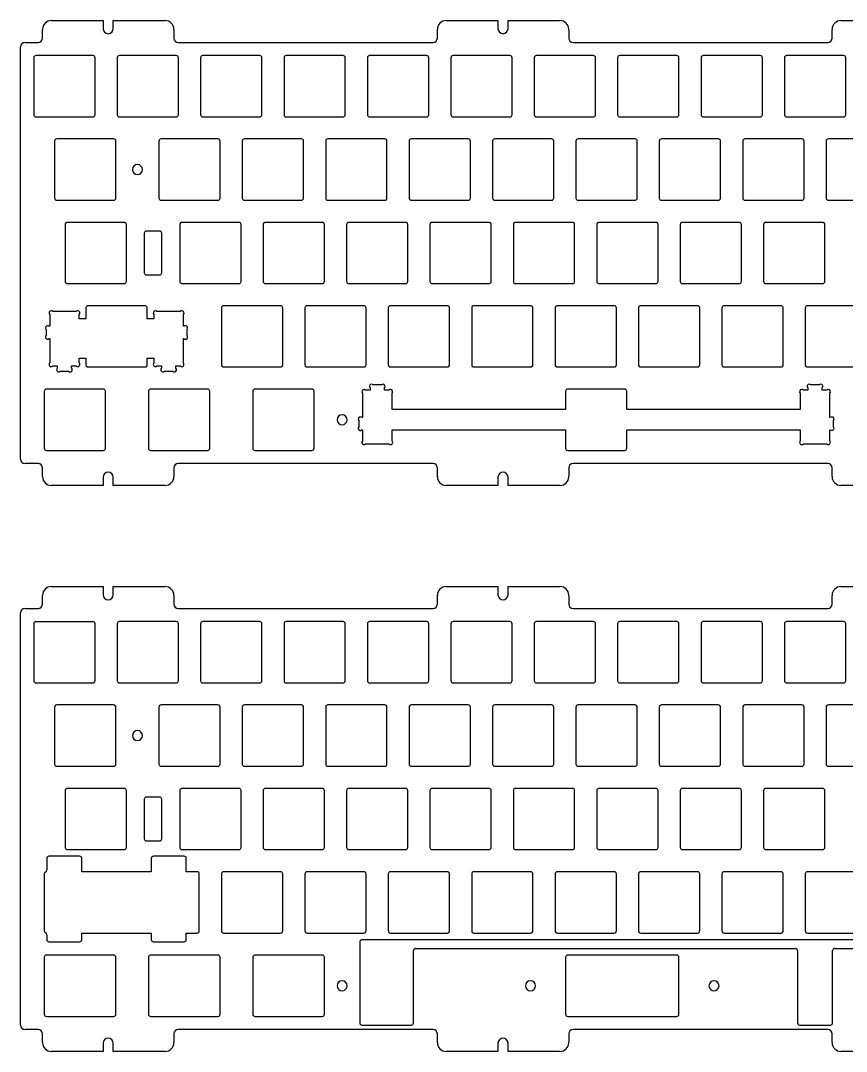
# Model space of a CAD drawing. Header units: millimetres. Extents: x 169 to 652, y 415 to 650.
# Drawn here: x 341.1 to 529.7, y 414.8 to 650.3 of the extents above; entities that cross this region are included whole.
import ezdxf

# ---------------------------------------------------------------- set-up
doc = ezdxf.new("R2010")
doc.units = ezdxf.units.MM

msp = doc.modelspace()

# ---------------------------------------------------------------- linework, layer by layer
at = {"color": 7, "linetype": 'Continuous', "lineweight": 25}
for p, q in [((348.11, 650.34), (359.96, 650.34)), ((359.96, 650.34), (359.96, 648.49)), ((362.26, 648.49), (362.26, 650.34)), ((362.26, 650.34), (374.11, 650.34)), ((438.28, 650.34), (450.13, 650.34)), ((450.13, 650.34), (450.13, 648.49)), ((452.43, 648.49), (452.43, 650.34)), ((452.43, 650.34), (464.28, 650.34)), ((528.45, 650.34), (540.3, 650.34)), ((346.11, 646.34), (346.11, 648.34)), ((376.11, 648.34), (376.11, 646.34)), ((436.28, 646.34), (436.28, 648.34)), ((466.28, 648.34), (466.28, 646.34)), ((526.45, 646.34), (526.45, 648.34)), ((341.11, 550.14), (341.11, 644.34)), ((342.11, 645.34), (345.11, 645.34)), ((377.11, 645.34), (435.28, 645.34)), ((467.28, 645.34), (525.45, 645.34)), ((344.11, 641.84), (344.11, 628.84)), ((357.61, 642.34), (344.61, 642.34)), ((358.11, 628.84), (358.11, 641.84)), ((363.16, 641.84), (363.16, 628.84)), ((376.66, 642.34), (363.66, 642.34)), ((377.16, 628.84), (377.16, 641.84)), ((382.21, 641.84), (382.21, 628.84)), ((395.71, 642.34), (382.71, 642.34)), ((396.21, 628.84), (396.21, 641.84)), ((401.26, 641.84), (401.26, 628.84)), ((414.76, 642.34), (401.76, 642.34)), ((415.26, 628.84), (415.26, 641.84)), ((420.31, 641.84), (420.31, 628.84)), ((433.81, 642.34), (420.81, 642.34)), ((434.31, 628.84), (434.31, 641.84)), ((439.36, 641.84), (439.36, 628.84)), ((452.86, 642.34), (439.86, 642.34)), ((453.36, 628.84), (453.36, 641.84)), ((458.41, 641.84), (458.41, 628.84)), ((471.91, 642.34), (458.91, 642.34)), ((472.41, 628.84), (472.41, 641.84)), ((477.46, 641.84), (477.46, 628.84)), ((490.96, 642.34), (477.96, 642.34)), ((491.46, 628.84), (491.46, 641.84)), ((496.51, 641.84), (496.51, 628.84)), ((510.01, 642.34), (497.01, 642.34)), ((510.51, 628.84), (510.51, 641.84)), ((515.56, 641.84), (515.56, 628.84)), ((529.06, 642.34), (516.06, 642.34)), ((529.56, 628.84), (529.56, 641.84)), ((344.61, 628.34), (357.61, 628.34)), ((363.66, 628.34), (376.66, 628.34)), ((382.71, 628.34), (395.71, 628.34)), ((401.76, 628.34), (414.76, 628.34)), ((420.81, 628.34), (433.81, 628.34)), ((439.86, 628.34), (452.86, 628.34)), ((458.91, 628.34), (471.91, 628.34)), ((477.96, 628.34), (490.96, 628.34)), ((497.01, 628.34), (510.01, 628.34)), ((516.06, 628.34), (529.06, 628.34)), ((348.87, 622.79), (348.87, 609.79)), ((362.37, 623.29), (349.37, 623.29)), ((362.87, 609.79), (362.87, 622.79)), ((372.68, 622.79), (372.68, 609.79)), ((386.18, 623.29), (373.18, 623.29)), ((386.68, 609.79), (386.68, 622.79)), ((391.73, 622.79), (391.73, 609.79)), ((405.23, 623.29), (392.23, 623.29)), ((405.73, 609.79), (405.73, 622.79)), ((410.78, 622.79), (410.78, 609.79)), ((424.28, 623.29), (411.28, 623.29)), ((424.78, 609.79), (424.78, 622.79)), ((429.83, 622.79), (429.83, 609.79)), ((443.33, 623.29), (430.33, 623.29)), ((443.83, 609.79), (443.83, 622.79)), ((448.88, 622.79), (448.88, 609.79)), ((462.38, 623.29), (449.38, 623.29)), ((462.88, 609.79), (462.88, 622.79)), ((467.93, 622.79), (467.93, 609.79)), ((481.43, 623.29), (468.43, 623.29)), ((481.93, 609.79), (481.93, 622.79)), ((486.98, 622.79), (486.98, 609.79)), ((500.48, 623.29), (487.48, 623.29)), ((500.98, 609.79), (500.98, 622.79)), ((506.03, 622.79), (506.03, 609.79)), ((519.53, 623.29), (506.53, 623.29)), ((520.03, 609.79), (520.03, 622.79)), ((525.08, 622.79), (525.08, 609.79)), ((538.58, 623.29), (525.58, 623.29)), ((349.37, 609.29), (362.37, 609.29)), ((373.18, 609.29), (386.18, 609.29)), ((392.23, 609.29), (405.23, 609.29)), ((411.28, 609.29), (424.28, 609.29)), ((430.33, 609.29), (443.33, 609.29)), ((449.38, 609.29), (462.38, 609.29)), ((468.43, 609.29), (481.43, 609.29)), ((487.48, 609.29), (500.48, 609.29)), ((506.53, 609.29), (519.53, 609.29)), ((525.58, 609.29), (538.58, 609.29)), ((351.25, 603.74), (351.25, 590.74)), ((364.75, 604.24), (351.75, 604.24)), ((365.25, 590.74), (365.25, 603.74)), ((377.44, 603.74), (377.44, 590.74)), ((390.94, 604.24), (377.94, 604.24)), ((391.44, 590.74), (391.44, 603.74)), ((396.49, 603.74), (396.49, 590.74)), ((409.99, 604.24), (396.99, 604.24)), ((410.49, 590.74), (410.49, 603.74)), ((415.54, 603.74), (415.54, 590.74)), ((429.04, 604.24), (416.04, 604.24)), ((429.54, 590.74), (429.54, 603.74)), ((434.59, 603.74), (434.59, 590.74)), ((448.09, 604.24), (435.09, 604.24)), ((448.59, 590.74), (448.59, 603.74)), ((453.64, 603.74), (453.64, 590.74)), ((467.14, 604.24), (454.14, 604.24)), ((467.64, 590.74), (467.64, 603.74)), ((472.69, 603.74), (472.69, 590.74)), ((486.19, 604.24), (473.19, 604.24)), ((486.69, 590.74), (486.69, 603.74)), ((491.74, 603.74), (491.74, 590.74)), ((505.24, 604.24), (492.24, 604.24)), ((505.74, 590.74), (505.74, 603.74)), ((510.79, 603.74), (510.79, 590.74)), ((524.29, 604.24), (511.29, 604.24)), ((524.79, 590.74), (524.79, 603.74)), ((369.35, 601.74), (369.35, 592.74)), ((372.85, 602.24), (369.85, 602.24)), ((373.35, 592.74), (373.35, 601.74)), ((369.85, 592.24), (372.85, 592.24)), ((351.75, 590.24), (364.75, 590.24)), ((377.94, 590.24), (390.94, 590.24)), ((396.99, 590.24), (409.99, 590.24)), ((416.04, 590.24), (429.04, 590.24)), ((435.09, 590.24), (448.09, 590.24)), ((454.14, 590.24), (467.14, 590.24)), ((473.19, 590.24), (486.19, 590.24)), ((492.24, 590.24), (505.24, 590.24)), ((511.29, 590.24), (524.29, 590.24)), ((356.01, 584.69), (356.01, 582.19)), ((369.51, 585.19), (356.51, 585.19)), ((370.01, 582.19), (370.01, 584.69)), ((386.97, 584.69), (386.97, 571.69)), ((400.47, 585.19), (387.47, 585.19)), ((400.97, 571.69), (400.97, 584.69)), ((406.02, 584.69), (406.02, 571.69)), ((419.52, 585.19), (406.52, 585.19)), ((420.02, 571.69), (420.02, 584.69)), ((425.07, 584.69), (425.07, 571.69)), ((438.57, 585.19), (425.57, 585.19)), ((439.07, 571.69), (439.07, 584.69)), ((444.12, 584.69), (444.12, 571.69)), ((457.62, 585.19), (444.62, 585.19)), ((458.12, 571.69), (458.12, 584.69)), ((463.17, 584.69), (463.17, 571.69)), ((476.67, 585.19), (463.67, 585.19)), ((477.17, 571.69), (477.17, 584.69)), ((482.22, 584.69), (482.22, 571.69)), ((495.72, 585.19), (482.72, 585.19)), ((496.22, 571.69), (496.22, 584.69)), ((501.27, 584.69), (501.27, 571.69)), ((514.77, 585.19), (501.77, 585.19)), ((515.27, 571.69), (515.27, 584.69)), ((520.32, 584.69), (520.32, 571.69)), ((533.82, 585.19), (520.82, 585.19)), ((347.74, 583.17), (347.74, 580.49)), ((353.78, 583.88), (348.44, 583.88)), ((354.49, 582.19), (354.49, 583.17)), ((356.01, 582.19), (354.49, 582.19)), ((371.54, 582.19), (370.01, 582.19)), ((371.54, 583.17), (371.54, 582.19)), ((377.58, 583.88), (372.24, 583.88)), ((378.29, 580.49), (378.29, 583.17)), ((346.91, 579.78), (346.91, 578.39)), ((347.74, 580.49), (347.62, 580.49)), ((378.41, 580.49), (378.29, 580.49)), ((379.11, 578.39), (379.11, 579.78)), ((347.62, 577.69), (347.74, 577.69)), ((347.74, 577.69), (347.74, 572.12)), ((378.29, 572.12), (378.29, 577.69)), ((378.29, 577.69), (378.41, 577.69)), ((354.49, 572.12), (354.49, 573.19)), ((354.49, 573.19), (356.01, 573.19)), ((356.01, 573.19), (356.01, 571.69)), ((370.01, 573.19), (371.54, 573.19)), ((370.01, 571.69), (370.01, 573.19)), ((371.54, 573.19), (371.54, 572.12)), ((348.44, 571.42), (349.46, 571.42)), ((349.46, 571.42), (349.46, 570.92)), ((350.17, 570.22), (352.05, 570.22)), ((352.76, 570.92), (352.76, 571.42)), ((352.76, 571.42), (353.78, 571.42)), ((356.51, 571.19), (369.51, 571.19)), ((372.24, 571.42), (373.26, 571.42)), ((373.26, 571.42), (373.26, 570.92)), ((373.97, 570.22), (375.85, 570.22)), ((376.56, 570.92), (376.56, 571.42)), ((376.56, 571.42), (377.58, 571.42)), ((387.47, 571.19), (400.47, 571.19)), ((406.52, 571.19), (419.52, 571.19)), ((425.57, 571.19), (438.57, 571.19)), ((444.62, 571.19), (457.62, 571.19)), ((463.67, 571.19), (476.67, 571.19)), ((482.72, 571.19), (495.72, 571.19)), ((501.77, 571.19), (514.77, 571.19)), ((520.82, 571.19), (533.82, 571.19)), ((346.49, 565.64), (346.49, 552.64)), ((359.99, 566.14), (346.99, 566.14)), ((360.49, 552.64), (360.49, 565.64)), ((370.3, 565.64), (370.3, 552.64)), ((383.8, 566.14), (370.8, 566.14)), ((384.3, 552.64), (384.3, 565.64)), ((394.11, 565.64), (394.11, 552.64)), ((407.61, 566.14), (394.61, 566.14)), ((408.11, 552.64), (408.11, 565.64)), ((420.91, 565.91), (419.89, 565.91)), ((420.91, 566.4), (420.91, 565.91)), ((423.5, 567.11), (421.62, 567.11)), ((424.21, 565.91), (424.21, 566.4)), ((425.23, 565.91), (424.21, 565.91)), ((465.55, 565.64), (465.55, 561.44)), ((479.05, 566.14), (466.05, 566.14)), ((479.55, 561.44), (479.55, 565.64)), ((520.89, 565.91), (519.87, 565.91)), ((520.89, 566.4), (520.89, 565.91)), ((523.48, 567.1), (521.6, 567.1)), ((524.19, 565.91), (524.19, 566.4)), ((525.21, 565.91), (524.19, 565.91)), ((419.18, 565.2), (419.18, 559.64)), ((425.93, 561.44), (425.93, 565.2)), ((519.17, 565.2), (519.17, 561.44)), ((525.91, 559.64), (525.91, 565.2)), ((465.55, 561.44), (425.93, 561.44)), ((519.17, 561.44), (479.55, 561.44)), ((418.36, 558.93), (418.36, 557.55)), ((419.18, 559.64), (419.07, 559.64)), ((526.03, 559.64), (525.91, 559.64)), ((526.74, 557.54), (526.74, 558.93)), ((419.07, 556.84), (419.18, 556.84)), ((419.18, 556.84), (419.18, 554.31)), ((425.93, 554.31), (425.93, 556.84)), ((425.93, 556.84), (465.55, 556.84)), ((465.55, 556.84), (465.55, 552.64)), ((479.55, 552.64), (479.55, 556.84)), ((479.55, 556.84), (519.17, 556.84)), ((519.17, 556.84), (519.17, 554.31)), ((525.91, 556.84), (526.03, 556.84)), ((525.91, 554.31), (525.91, 556.84)), ((419.89, 553.61), (425.23, 553.61)), ((519.87, 553.61), (525.21, 553.61)), ((346.99, 552.14), (359.99, 552.14)), ((370.8, 552.14), (383.8, 552.14)), ((394.61, 552.14), (407.61, 552.14)), ((466.05, 552.14), (479.05, 552.14)), ((345.11, 549.14), (342.11, 549.14)), ((435.28, 549.14), (377.11, 549.14)), ((525.45, 549.14), (467.28, 549.14)), ((346.11, 546.14), (346.11, 548.14)), ((376.11, 548.14), (376.11, 546.14)), ((436.28, 546.14), (436.28, 548.14)), ((466.28, 548.14), (466.28, 546.14)), ((526.45, 546.14), (526.45, 548.14)), ((359.96, 544.14), (348.11, 544.14)), ((359.96, 545.99), (359.96, 544.14)), ((362.26, 544.14), (362.26, 545.99)), ((374.11, 544.14), (362.26, 544.14)), ((450.13, 544.14), (438.28, 544.14)), ((450.13, 545.99), (450.13, 544.14)), ((452.43, 544.14), (452.43, 545.99)), ((464.28, 544.14), (452.43, 544.14)), ((540.3, 544.14), (528.45, 544.14))]:
    msp.add_line(p, q, dxfattribs=at)
at = {"color": 1, "linetype": 'Continuous', "lineweight": 25}
for p, q in [((348.11, 521), (359.96, 521)), ((359.96, 521), (359.96, 519.15)), ((362.26, 519.15), (362.26, 521)), ((362.26, 521), (374.11, 521)), ((438.28, 521), (450.13, 521)), ((450.13, 521), (450.13, 519.15)), ((452.43, 519.15), (452.43, 521)), ((452.43, 521), (464.28, 521)), ((528.45, 521), (540.3, 521)), ((346.11, 517), (346.11, 519)), ((376.11, 519), (376.11, 517)), ((436.28, 517), (436.28, 519)), ((466.28, 519), (466.28, 517)), ((526.45, 517), (526.45, 519)), ((342.11, 516), (345.11, 516)), ((377.11, 516), (435.28, 516)), ((467.28, 516), (525.45, 516)), ((341.11, 420.8), (341.11, 515)), ((344.11, 512.5), (344.11, 499.5)), ((344.61, 513), (357.61, 513)), ((358.11, 499.5), (358.11, 512.5)), ((363.16, 512.5), (363.16, 499.5)), ((376.66, 513), (363.66, 513)), ((377.16, 499.5), (377.16, 512.5)), ((382.21, 512.5), (382.21, 499.5)), ((395.71, 513), (382.71, 513)), ((396.21, 499.5), (396.21, 512.5)), ((401.26, 512.5), (401.26, 499.5)), ((414.76, 513), (401.76, 513)), ((415.26, 499.5), (415.26, 512.5)), ((420.31, 512.5), (420.31, 499.5)), ((433.81, 513), (420.81, 513)), ((434.31, 499.5), (434.31, 512.5)), ((439.36, 512.5), (439.36, 499.5)), ((452.86, 513), (439.86, 513)), ((453.36, 499.5), (453.36, 512.5)), ((458.41, 512.5), (458.41, 499.5)), ((471.91, 513), (458.91, 513)), ((472.41, 499.5), (472.41, 512.5)), ((477.46, 512.5), (477.46, 499.5)), ((490.96, 513), (477.96, 513)), ((491.46, 499.5), (491.46, 512.5)), ((496.51, 512.5), (496.51, 499.5)), ((510.01, 513), (497.01, 513)), ((510.51, 499.5), (510.51, 512.5)), ((515.56, 512.5), (515.56, 499.5)), ((529.06, 513), (516.06, 513)), ((529.56, 499.5), (529.56, 512.5)), ((344.61, 499), (357.61, 499)), ((363.66, 499), (376.66, 499)), ((382.71, 499), (395.71, 499)), ((401.76, 499), (414.76, 499)), ((420.81, 499), (433.81, 499)), ((439.86, 499), (452.86, 499)), ((458.91, 499), (471.91, 499)), ((477.96, 499), (490.96, 499)), ((497.01, 499), (510.01, 499)), ((516.06, 499), (529.06, 499)), ((348.87, 493.45), (348.87, 480.45)), ((362.37, 493.95), (349.37, 493.95)), ((362.87, 480.45), (362.87, 493.45)), ((372.68, 493.45), (372.68, 480.45)), ((386.18, 493.95), (373.18, 493.95)), ((386.68, 480.45), (386.68, 493.45)), ((391.73, 493.45), (391.73, 480.45)), ((405.23, 493.95), (392.23, 493.95)), ((405.73, 480.45), (405.73, 493.45)), ((410.78, 493.45), (410.78, 480.45)), ((424.28, 493.95), (411.28, 493.95)), ((424.78, 480.45), (424.78, 493.45)), ((429.83, 493.45), (429.83, 480.45)), ((443.33, 493.95), (430.33, 493.95)), ((443.83, 480.45), (443.83, 493.45)), ((448.88, 493.45), (448.88, 480.45)), ((462.38, 493.95), (449.38, 493.95)), ((462.88, 480.45), (462.88, 493.45)), ((467.93, 493.45), (467.93, 480.45)), ((481.43, 493.95), (468.43, 493.95)), ((481.93, 480.45), (481.93, 493.45)), ((486.98, 493.45), (486.98, 480.45)), ((500.48, 493.95), (487.48, 493.95)), ((500.98, 480.45), (500.98, 493.45)), ((506.03, 493.45), (506.03, 480.45)), ((519.53, 493.95), (506.53, 493.95)), ((520.03, 480.45), (520.03, 493.45)), ((525.08, 493.45), (525.08, 480.45)), ((538.58, 493.95), (525.58, 493.95)), ((349.37, 479.95), (362.37, 479.95)), ((373.18, 479.95), (386.18, 479.95)), ((392.23, 479.95), (405.23, 479.95)), ((411.28, 479.95), (424.28, 479.95)), ((430.33, 479.95), (443.33, 479.95)), ((449.38, 479.95), (462.38, 479.95)), ((468.43, 479.95), (481.43, 479.95)), ((487.48, 479.95), (500.48, 479.95)), ((506.53, 479.95), (519.53, 479.95)), ((525.58, 479.95), (538.58, 479.95)), ((351.25, 474.4), (351.25, 461.4)), ((364.75, 474.9), (351.75, 474.9)), ((365.25, 461.4), (365.25, 474.4)), ((377.44, 474.4), (377.44, 461.4)), ((390.94, 474.9), (377.94, 474.9)), ((391.44, 461.4), (391.44, 474.4)), ((396.49, 474.4), (396.49, 461.4)), ((409.99, 474.9), (396.99, 474.9)), ((410.49, 461.4), (410.49, 474.4)), ((415.54, 474.4), (415.54, 461.4)), ((429.04, 474.9), (416.04, 474.9)), ((429.54, 461.4), (429.54, 474.4)), ((434.59, 474.4), (434.59, 461.4)), ((448.09, 474.9), (435.09, 474.9)), ((448.59, 461.4), (448.59, 474.4)), ((453.64, 474.4), (453.64, 461.4)), ((467.14, 474.9), (454.14, 474.9)), ((467.64, 461.4), (467.64, 474.4)), ((472.69, 474.4), (472.69, 461.4)), ((486.19, 474.9), (473.19, 474.9)), ((486.69, 461.4), (486.69, 474.4)), ((491.74, 474.4), (491.74, 461.4)), ((505.24, 474.9), (492.24, 474.9)), ((505.74, 461.4), (505.74, 474.4)), ((510.79, 474.4), (510.79, 461.4)), ((524.29, 474.9), (511.29, 474.9)), ((524.79, 461.4), (524.79, 474.4)), ((369.35, 472.4), (369.35, 463.4)), ((372.85, 472.9), (369.85, 472.9)), ((373.35, 463.4), (373.35, 472.4)), ((369.85, 462.9), (372.85, 462.9)), ((354.57, 459.37), (347.57, 459.37)), ((351.75, 460.9), (364.75, 460.9)), ((378.45, 459.37), (371.45, 459.37)), ((377.94, 460.9), (390.94, 460.9)), ((396.99, 460.9), (409.99, 460.9)), ((416.04, 460.9), (429.04, 460.9)), ((435.09, 460.9), (448.09, 460.9)), ((454.14, 460.9), (467.14, 460.9)), ((473.19, 460.9), (486.19, 460.9)), ((492.24, 460.9), (505.24, 460.9)), ((511.29, 460.9), (524.29, 460.9)), ((347.07, 458.87), (347.07, 456.26)), ((355.07, 455.85), (355.07, 458.87)), ((370.95, 458.87), (370.95, 455.85)), ((378.95, 455.85), (378.95, 458.87)), ((346.49, 455.35), (346.49, 442.35)), ((370.95, 455.85), (355.07, 455.85)), ((381.42, 455.85), (378.95, 455.85)), ((381.92, 442.35), (381.92, 455.35)), ((386.97, 455.35), (386.97, 442.35)), ((400.47, 455.85), (387.47, 455.85)), ((400.97, 442.35), (400.97, 455.35)), ((406.02, 455.35), (406.02, 442.35)), ((419.52, 455.85), (406.52, 455.85)), ((420.02, 442.35), (420.02, 455.35)), ((425.07, 455.35), (425.07, 442.35)), ((438.57, 455.85), (425.57, 455.85)), ((439.07, 442.35), (439.07, 455.35)), ((444.12, 455.35), (444.12, 442.35)), ((457.62, 455.85), (444.62, 455.85)), ((458.12, 442.35), (458.12, 455.35)), ((463.17, 455.35), (463.17, 442.35)), ((476.67, 455.85), (463.67, 455.85)), ((477.17, 442.35), (477.17, 455.35)), ((482.22, 455.35), (482.22, 442.35)), ((495.72, 455.85), (482.72, 455.85)), ((496.22, 442.35), (496.22, 455.35)), ((501.27, 455.35), (501.27, 442.35)), ((514.77, 455.85), (501.77, 455.85)), ((515.27, 442.35), (515.27, 455.35)), ((520.32, 455.35), (520.32, 442.35)), ((533.82, 455.85), (520.82, 455.85)), ((347.07, 441.44), (347.07, 440.35)), ((355.07, 440.35), (355.07, 441.85)), ((355.07, 441.85), (370.95, 441.85)), ((370.95, 441.85), (370.95, 440.35)), ((378.95, 440.35), (378.95, 441.85)), ((378.95, 441.85), (381.42, 441.85)), ((387.47, 441.85), (400.47, 441.85)), ((406.52, 441.85), (419.52, 441.85)), ((425.57, 441.85), (438.57, 441.85)), ((444.62, 441.85), (457.62, 441.85)), ((463.67, 441.85), (476.67, 441.85)), ((482.72, 441.85), (495.72, 441.85)), ((501.77, 441.85), (514.77, 441.85)), ((520.82, 441.85), (533.82, 441.85)), ((347.57, 439.85), (354.57, 439.85)), ((371.45, 439.85), (378.45, 439.85)), ((418.55, 439.82), (418.55, 421.3)), ((544.61, 440.32), (419.05, 440.32)), ((431.31, 438.32), (518.05, 438.32)), ((527.05, 438.32), (537.61, 438.32)), ((346.49, 436.3), (346.49, 423.3)), ((362.37, 436.8), (346.99, 436.8)), ((362.87, 423.3), (362.87, 436.3)), ((370.3, 436.3), (370.3, 423.3)), ((386.18, 436.8), (370.8, 436.8)), ((386.68, 423.3), (386.68, 436.3)), ((394.11, 436.3), (394.11, 423.3)), ((409.99, 436.8), (394.61, 436.8)), ((410.49, 423.3), (410.49, 436.3)), ((430.81, 421.3), (430.81, 437.82)), ((465.55, 436.3), (465.55, 423.3)), ((490.96, 436.8), (466.05, 436.8)), ((491.46, 423.3), (491.46, 436.3)), ((518.55, 437.82), (518.55, 421.3)), ((526.55, 421.3), (526.55, 437.82)), ((346.99, 422.8), (362.37, 422.8)), ((370.8, 422.8), (386.18, 422.8)), ((394.61, 422.8), (409.99, 422.8)), ((466.05, 422.8), (490.96, 422.8)), ((345.11, 419.8), (342.11, 419.8)), ((435.28, 419.8), (377.11, 419.8)), ((419.05, 420.8), (430.31, 420.8)), ((525.45, 419.8), (467.28, 419.8)), ((519.05, 420.8), (526.05, 420.8)), ((346.11, 416.8), (346.11, 418.8)), ((376.11, 418.8), (376.11, 416.8)), ((436.28, 416.8), (436.28, 418.8)), ((466.28, 418.8), (466.28, 416.8)), ((526.45, 416.8), (526.45, 418.8)), ((359.96, 414.8), (348.11, 414.8)), ((359.96, 416.65), (359.96, 414.8)), ((362.26, 414.8), (362.26, 416.65)), ((374.11, 414.8), (362.26, 414.8)), ((450.13, 414.8), (438.28, 414.8)), ((450.13, 416.65), (450.13, 414.8)), ((452.43, 414.8), (452.43, 416.65)), ((464.28, 414.8), (452.43, 414.8)), ((540.3, 414.8), (528.45, 414.8))]:
    msp.add_line(p, q, dxfattribs=at)
at = {"color": 7, "linetype": 'Continuous', "lineweight": 25}
for centre, radius, start, end in [((348.11, 648.34), 2, 90, 180), ((374.11, 648.34), 2, 0, 90), ((438.28, 648.34), 2, 90, 180), ((464.28, 648.34), 2, 0, 90), ((528.45, 648.34), 2, 90, 180), ((361.11, 648.49), 1.15, 180, 0), ((451.28, 648.49), 1.15, 180, 0), ((345.11, 646.34), 1, 270, 0), ((377.11, 646.34), 1, 180, 270), ((435.28, 646.34), 1, 270, 0), ((467.28, 646.34), 1, 180, 270), ((525.45, 646.34), 1, 270, 0), ((342.11, 644.34), 1, 90, 180), ((344.61, 641.84), 0.5, 90, 180), ((357.61, 641.84), 0.5, 0, 90), ((363.66, 641.84), 0.5, 90, 180), ((376.66, 641.84), 0.5, 0, 90), ((382.71, 641.84), 0.5, 90, 180), ((395.71, 641.84), 0.5, 0, 90), ((401.76, 641.84), 0.5, 90, 180), ((414.76, 641.84), 0.5, 0, 90), ((420.81, 641.84), 0.5, 90, 180), ((433.81, 641.84), 0.5, 0, 90), ((439.86, 641.84), 0.5, 90, 180), ((452.86, 641.84), 0.5, 0, 90), ((458.91, 641.84), 0.5, 90, 180), ((471.91, 641.84), 0.5, 0, 90), ((477.96, 641.84), 0.5, 90, 180), ((490.96, 641.84), 0.5, 0, 90), ((497.01, 641.84), 0.5, 90, 180), ((510.01, 641.84), 0.5, 0, 90), ((516.06, 641.84), 0.5, 90, 180), ((529.06, 641.84), 0.5, 0, 90), ((344.61, 628.84), 0.5, 180, 270), ((357.61, 628.84), 0.5, 270, 0), ((363.66, 628.84), 0.5, 180, 270), ((376.66, 628.84), 0.5, 270, 0), ((382.71, 628.84), 0.5, 180, 270), ((395.71, 628.84), 0.5, 270, 0), ((401.76, 628.84), 0.5, 180, 270), ((414.76, 628.84), 0.5, 270, 0), ((420.81, 628.84), 0.5, 180, 270), ((433.81, 628.84), 0.5, 270, 0), ((439.86, 628.84), 0.5, 180, 270), ((452.86, 628.84), 0.5, 270, 0), ((458.91, 628.84), 0.5, 180, 270), ((471.91, 628.84), 0.5, 270, 0), ((477.96, 628.84), 0.5, 180, 270), ((490.96, 628.84), 0.5, 270, 0), ((497.01, 628.84), 0.5, 180, 270), ((510.01, 628.84), 0.5, 270, 0), ((516.06, 628.84), 0.5, 180, 270), ((529.06, 628.84), 0.5, 270, 0), ((349.37, 622.79), 0.5, 90, 180), ((362.37, 622.79), 0.5, 360, 90), ((373.18, 622.79), 0.5, 90, 180), ((386.18, 622.79), 0.5, 360, 90), ((392.23, 622.79), 0.5, 90, 180), ((405.23, 622.79), 0.5, 360, 90), ((411.28, 622.79), 0.5, 90, 180), ((424.28, 622.79), 0.5, 360, 90), ((430.33, 622.79), 0.5, 90, 180), ((443.33, 622.79), 0.5, 360, 90), ((449.38, 622.79), 0.5, 90, 180), ((462.38, 622.79), 0.5, 360, 90), ((468.43, 622.79), 0.5, 90, 180), ((481.43, 622.79), 0.5, 360, 90), ((487.48, 622.79), 0.5, 90, 180), ((500.48, 622.79), 0.5, 0, 90), ((506.53, 622.79), 0.5, 90, 180), ((519.53, 622.79), 0.5, 360, 90), ((525.58, 622.79), 0.5, 90, 180), ((367.77, 616.29), 1.15, 90, 270), ((367.77, 616.29), 1.15, 270, 90), ((349.37, 609.79), 0.5, 180, 270), ((362.37, 609.79), 0.5, 270, 0), ((373.18, 609.79), 0.5, 180, 270), ((386.18, 609.79), 0.5, 270, 0), ((392.23, 609.79), 0.5, 180, 270), ((405.23, 609.79), 0.5, 270, 0), ((411.28, 609.79), 0.5, 180, 270), ((424.28, 609.79), 0.5, 270, 0), ((430.33, 609.79), 0.5, 180, 270), ((443.33, 609.79), 0.5, 270, 0), ((449.38, 609.79), 0.5, 180, 270), ((462.38, 609.79), 0.5, 270, 0), ((468.43, 609.79), 0.5, 180, 270), ((481.43, 609.79), 0.5, 270, 0), ((487.48, 609.79), 0.5, 180, 270), ((500.48, 609.79), 0.5, 270, 360), ((506.53, 609.79), 0.5, 180, 270), ((519.53, 609.79), 0.5, 270, 0), ((525.58, 609.79), 0.5, 180, 270), ((351.75, 603.74), 0.5, 90, 180), ((364.75, 603.74), 0.5, 360, 90), ((377.94, 603.74), 0.5, 90, 180), ((390.94, 603.74), 0.5, 360, 90), ((396.99, 603.74), 0.5, 90, 180), ((409.99, 603.74), 0.5, 360, 90), ((416.04, 603.74), 0.5, 90, 180), ((429.04, 603.74), 0.5, 360, 90), ((435.09, 603.74), 0.5, 90, 180), ((448.09, 603.74), 0.5, 360, 90), ((454.14, 603.74), 0.5, 90, 180), ((467.14, 603.74), 0.5, 360, 90), ((473.19, 603.74), 0.5, 90, 180), ((486.19, 603.74), 0.5, 360, 90), ((492.24, 603.74), 0.5, 90, 180), ((505.24, 603.74), 0.5, 360, 90), ((511.29, 603.74), 0.5, 90, 180), ((524.29, 603.74), 0.5, 0, 90), ((369.85, 601.74), 0.5, 90, 180), ((372.85, 601.74), 0.5, 0, 90), ((369.85, 592.74), 0.5, 180, 270), ((372.85, 592.74), 0.5, 270, 0), ((351.75, 590.74), 0.5, 180, 270), ((364.75, 590.74), 0.5, 270, 0), ((377.94, 590.74), 0.5, 180, 270), ((390.94, 590.74), 0.5, 270, 0), ((396.99, 590.74), 0.5, 180, 270), ((409.99, 590.74), 0.5, 270, 0), ((416.04, 590.74), 0.5, 180, 270), ((429.04, 590.74), 0.5, 270, 0), ((435.09, 590.74), 0.5, 180, 270), ((448.09, 590.74), 0.5, 270, 0), ((454.14, 590.74), 0.5, 180, 270), ((467.14, 590.74), 0.5, 270, 0), ((473.19, 590.74), 0.5, 180, 270), ((486.19, 590.74), 0.5, 270, 0), ((492.24, 590.74), 0.5, 180, 270), ((505.24, 590.74), 0.5, 270, 0), ((511.29, 590.74), 0.5, 180, 270), ((524.29, 590.74), 0.5, 270, 0), ((356.51, 584.69), 0.5, 90, 180), ((369.51, 584.69), 0.5, 0, 90), ((387.47, 584.69), 0.5, 90, 180), ((400.47, 584.69), 0.5, 0, 90), ((406.52, 584.69), 0.5, 90, 180), ((419.52, 584.69), 0.5, 0, 90), ((425.57, 584.69), 0.5, 90, 180), ((438.57, 584.69), 0.5, 0, 90), ((444.62, 584.69), 0.5, 90, 180), ((457.62, 584.69), 0.5, 0, 90), ((463.67, 584.69), 0.5, 90, 180), ((476.67, 584.69), 0.5, 0, 90), ((482.72, 584.69), 0.5, 90, 180), ((495.72, 584.69), 0.5, 0, 90), ((501.77, 584.69), 0.5, 90, 180), ((514.77, 584.69), 0.5, 0, 90), ((520.82, 584.69), 0.5, 90, 180), ((348.09, 583.52), 0.5, 90, 225), ((348.09, 583.52), 0.5, 45, 90), ((354.13, 583.52), 0.5, 90, 135), ((354.13, 583.52), 0.5, 315, 90), ((371.89, 583.52), 0.5, 90, 225), ((371.89, 583.52), 0.5, 45, 90), ((377.93, 583.52), 0.5, 90, 135), ((377.93, 583.52), 0.5, 314.9838, 90), ((347.27, 580.13), 0.5, 90, 225), ((347.27, 580.13), 0.5, 45, 90), ((378.76, 580.13), 0.5, 90, 135), ((378.76, 580.13), 0.5, 314.9887, 90), ((347.27, 578.04), 0.5, 135, 315), ((378.76, 578.04), 0.5, 225, 45.0113), ((348.09, 571.77), 0.5, 135, 315), ((349.82, 570.57), 0.5, 135, 315), ((352.41, 570.57), 0.5, 225, 45.0162), ((354.13, 571.77), 0.5, 225, 45), ((356.51, 571.69), 0.5, 180, 270), ((369.51, 571.69), 0.5, 270, 0), ((371.89, 571.77), 0.5, 135, 315), ((373.61, 570.57), 0.5, 135, 315), ((376.21, 570.57), 0.5, 225, 45.0162), ((377.93, 571.77), 0.5, 225, 45.0162), ((387.47, 571.69), 0.5, 180, 270), ((400.47, 571.69), 0.5, 270, 0), ((406.52, 571.69), 0.5, 180, 270), ((419.52, 571.69), 0.5, 270, 0), ((425.57, 571.69), 0.5, 180, 270), ((438.57, 571.69), 0.5, 270, 0), ((444.62, 571.69), 0.5, 180, 270), ((457.62, 571.69), 0.5, 270, 0), ((463.67, 571.69), 0.5, 180, 270), ((476.67, 571.69), 0.5, 270, 0), ((482.72, 571.69), 0.5, 180, 270), ((495.72, 571.69), 0.5, 270, 0), ((501.77, 571.69), 0.5, 180, 270), ((514.77, 571.69), 0.5, 270, 0), ((520.82, 571.69), 0.5, 180, 270), ((346.99, 565.64), 0.5, 90, 180), ((359.99, 565.64), 0.5, 0, 90), ((370.8, 565.64), 0.5, 90, 180), ((383.8, 565.64), 0.5, 0, 90), ((394.61, 565.64), 0.5, 90, 180), ((407.61, 565.64), 0.5, 0, 90), ((419.54, 565.55), 0.5, 90, 225.0162), ((419.54, 565.55), 0.5, 45, 90), ((421.26, 566.75), 0.5, 90, 225.0162), ((421.26, 566.75), 0.5, 45, 90), ((423.86, 566.75), 0.5, 90, 135), ((423.86, 566.75), 0.5, 315, 90), ((425.58, 565.55), 0.5, 90, 135), ((425.58, 565.55), 0.5, 315, 90), ((466.05, 565.64), 0.5, 90, 180), ((479.05, 565.64), 0.5, 0, 90), ((519.52, 565.55), 0.5, 90, 225), ((519.52, 565.55), 0.5, 45, 90), ((521.24, 566.75), 0.5, 90, 225.0162), ((521.24, 566.75), 0.5, 45, 90), ((523.84, 566.75), 0.5, 90, 135), ((523.84, 566.75), 0.5, 315, 90), ((525.56, 565.55), 0.5, 90, 135), ((525.56, 565.55), 0.5, 315, 90), ((414.52, 559.14), 1.15, 90, 270), ((414.52, 559.14), 1.15, 270, 90), ((418.71, 559.28), 0.5, 90, 225.0113), ((418.71, 559.28), 0.5, 45, 90), ((526.39, 559.28), 0.5, 90, 135), ((526.39, 559.28), 0.5, 315, 90), ((418.71, 557.19), 0.5, 134.9887, 315), ((526.39, 557.19), 0.5, 225, 45), ((419.54, 553.96), 0.5, 134.9838, 315), ((425.58, 553.96), 0.5, 225, 45), ((519.52, 553.96), 0.5, 135, 315), ((525.56, 553.96), 0.5, 225, 45), ((346.99, 552.64), 0.5, 180, 270), ((359.99, 552.64), 0.5, 270, 0), ((370.8, 552.64), 0.5, 180, 270), ((383.8, 552.64), 0.5, 270, 0), ((394.61, 552.64), 0.5, 180, 270), ((407.61, 552.64), 0.5, 270, 0), ((466.05, 552.64), 0.5, 180, 270), ((479.05, 552.64), 0.5, 270, 0), ((342.11, 550.14), 1, 180, 270), ((345.11, 548.14), 1, 0, 90), ((377.11, 548.14), 1, 90, 180), ((435.28, 548.14), 1, 0, 90), ((467.28, 548.14), 1, 90, 180), ((525.45, 548.14), 1, 0, 90), ((361.11, 545.99), 1.15, 90, 180), ((361.11, 545.99), 1.15, 0, 90), ((451.28, 545.99), 1.15, 90, 180), ((451.28, 545.99), 1.15, 0, 90), ((348.11, 546.14), 2, 180, 270), ((374.11, 546.14), 2, 270, 0), ((438.28, 546.14), 2, 180, 270), ((464.28, 546.14), 2, 270, 0), ((528.45, 546.14), 2, 180, 270)]:
    msp.add_arc(centre, radius, start, end, dxfattribs=at)
at = {"color": 1, "linetype": 'Continuous', "lineweight": 25}
for centre, radius, start, end in [((348.11, 519), 2, 90, 180), ((374.11, 519), 2, 0, 90), ((438.28, 519), 2, 90, 180), ((464.28, 519), 2, 0, 90), ((528.45, 519), 2, 90, 180), ((361.11, 519.15), 1.15, 180, 0), ((451.28, 519.15), 1.15, 180, 0), ((342.11, 515), 1, 90, 180), ((345.11, 517), 1, 270, 0), ((377.11, 517), 1, 180, 270), ((435.28, 517), 1, 270, 0), ((467.28, 517), 1, 180, 270), ((525.45, 517), 1, 270, 0), ((344.61, 512.5), 0.5, 90, 180), ((357.61, 512.5), 0.5, 0, 90), ((363.66, 512.5), 0.5, 90, 180), ((376.66, 512.5), 0.5, 0, 90), ((382.71, 512.5), 0.5, 90, 180), ((395.71, 512.5), 0.5, 0, 90), ((401.76, 512.5), 0.5, 90, 180), ((414.76, 512.5), 0.5, 0, 90), ((420.81, 512.5), 0.5, 90, 180), ((433.81, 512.5), 0.5, 0, 90), ((439.86, 512.5), 0.5, 90, 180), ((452.86, 512.5), 0.5, 0, 90), ((458.91, 512.5), 0.5, 90, 180), ((471.91, 512.5), 0.5, 0, 90), ((477.96, 512.5), 0.5, 90, 180), ((490.96, 512.5), 0.5, 0, 90), ((497.01, 512.5), 0.5, 90, 180), ((510.01, 512.5), 0.5, 0, 90), ((516.06, 512.5), 0.5, 90, 180), ((529.06, 512.5), 0.5, 0, 90), ((344.61, 499.5), 0.5, 180, 270), ((357.61, 499.5), 0.5, 270, 0), ((363.66, 499.5), 0.5, 180, 270), ((376.66, 499.5), 0.5, 270, 0), ((382.71, 499.5), 0.5, 180, 270), ((395.71, 499.5), 0.5, 270, 0), ((401.76, 499.5), 0.5, 180, 270), ((414.76, 499.5), 0.5, 270, 0), ((420.81, 499.5), 0.5, 180, 270), ((433.81, 499.5), 0.5, 270, 0), ((439.86, 499.5), 0.5, 180, 270), ((452.86, 499.5), 0.5, 270, 0), ((458.91, 499.5), 0.5, 180, 270), ((471.91, 499.5), 0.5, 270, 0), ((477.96, 499.5), 0.5, 180, 270), ((490.96, 499.5), 0.5, 270, 0), ((497.01, 499.5), 0.5, 180, 270), ((510.01, 499.5), 0.5, 270, 0), ((516.06, 499.5), 0.5, 180, 270), ((529.06, 499.5), 0.5, 270, 0), ((349.37, 493.45), 0.5, 90, 180), ((362.37, 493.45), 0.5, 0, 90), ((373.18, 493.45), 0.5, 90, 180), ((386.18, 493.45), 0.5, 0, 90), ((392.23, 493.45), 0.5, 90, 180), ((405.23, 493.45), 0.5, 0, 90), ((411.28, 493.45), 0.5, 90, 180), ((424.28, 493.45), 0.5, 0, 90), ((430.33, 493.45), 0.5, 90, 180), ((443.33, 493.45), 0.5, 0, 90), ((449.38, 493.45), 0.5, 90, 180), ((462.38, 493.45), 0.5, 0, 90), ((468.43, 493.45), 0.5, 90, 180), ((481.43, 493.45), 0.5, 0, 90), ((487.48, 493.45), 0.5, 90, 180), ((500.48, 493.45), 0.5, 0, 90), ((506.53, 493.45), 0.5, 90, 180), ((519.53, 493.45), 0.5, 0, 90), ((525.58, 493.45), 0.5, 90, 180), ((367.77, 486.95), 1.15, 0, 180), ((367.77, 486.95), 1.15, 180, 0), ((349.37, 480.45), 0.5, 180, 270), ((362.37, 480.45), 0.5, 270, 0), ((373.18, 480.45), 0.5, 180, 270), ((386.18, 480.45), 0.5, 270, 0), ((392.23, 480.45), 0.5, 180, 270), ((405.23, 480.45), 0.5, 270, 0), ((411.28, 480.45), 0.5, 180, 270), ((424.28, 480.45), 0.5, 270, 0), ((430.33, 480.45), 0.5, 180, 270), ((443.33, 480.45), 0.5, 270, 0), ((449.38, 480.45), 0.5, 180, 270), ((462.38, 480.45), 0.5, 270, 0), ((468.43, 480.45), 0.5, 180, 270), ((481.43, 480.45), 0.5, 270, 0), ((487.48, 480.45), 0.5, 180, 270), ((500.48, 480.45), 0.5, 270, 0), ((506.53, 480.45), 0.5, 180, 270), ((519.53, 480.45), 0.5, 270, 0), ((525.58, 480.45), 0.5, 180, 270), ((351.75, 474.4), 0.5, 90, 180), ((364.75, 474.4), 0.5, 0, 90), ((377.94, 474.4), 0.5, 90, 180), ((390.94, 474.4), 0.5, 0, 90), ((396.99, 474.4), 0.5, 90, 180), ((409.99, 474.4), 0.5, 0, 90), ((416.04, 474.4), 0.5, 90, 180), ((429.04, 474.4), 0.5, 0, 90), ((435.09, 474.4), 0.5, 90, 180), ((448.09, 474.4), 0.5, 0, 90), ((454.14, 474.4), 0.5, 90, 180), ((467.14, 474.4), 0.5, 0, 90), ((473.19, 474.4), 0.5, 90, 180), ((486.19, 474.4), 0.5, 0, 90), ((492.24, 474.4), 0.5, 90, 180), ((505.24, 474.4), 0.5, 0, 90), ((511.29, 474.4), 0.5, 90, 180), ((524.29, 474.4), 0.5, 0, 90), ((369.85, 472.4), 0.5, 90, 180), ((372.85, 472.4), 0.5, 0, 90), ((369.85, 463.4), 0.5, 180, 270), ((372.85, 463.4), 0.5, 270, 0), ((347.57, 458.87), 0.5, 90, 180), ((351.75, 461.4), 0.5, 180, 270), ((354.57, 458.87), 0.5, 360, 90), ((364.75, 461.4), 0.5, 270, 0), ((371.45, 458.87), 0.5, 90, 180), ((377.94, 461.4), 0.5, 180, 270), ((378.45, 458.87), 0.5, 360, 90), ((390.94, 461.4), 0.5, 270, 0), ((396.99, 461.4), 0.5, 180, 270), ((409.99, 461.4), 0.5, 270, 0), ((416.04, 461.4), 0.5, 180, 270), ((429.04, 461.4), 0.5, 270, 0), ((435.09, 461.4), 0.5, 180, 270), ((448.09, 461.4), 0.5, 270, 0), ((454.14, 461.4), 0.5, 180, 270), ((467.14, 461.4), 0.5, 270, 0), ((473.19, 461.4), 0.5, 180, 270), ((486.19, 461.4), 0.5, 270, 0), ((492.24, 461.4), 0.5, 180, 270), ((505.24, 461.4), 0.5, 270, 0), ((511.29, 461.4), 0.5, 180, 270), ((524.29, 461.4), 0.5, 270, 0), ((346.99, 455.35), 0.5, 114.3934, 180), ((346.57, 456.26), 0.5, 294.3934, 360), ((381.42, 455.35), 0.5, 0, 90), ((387.47, 455.35), 0.5, 90, 180), ((400.47, 455.35), 0.5, 0, 90), ((406.52, 455.35), 0.5, 90, 180), ((419.52, 455.35), 0.5, 360, 90), ((425.57, 455.35), 0.5, 90, 180), ((438.57, 455.35), 0.5, 360, 90), ((444.62, 455.35), 0.5, 90, 180), ((457.62, 455.35), 0.5, 360, 90), ((463.67, 455.35), 0.5, 90, 180), ((476.67, 455.35), 0.5, 360, 90), ((482.72, 455.35), 0.5, 90, 180), ((495.72, 455.35), 0.5, 360, 90), ((501.77, 455.35), 0.5, 90, 180), ((514.77, 455.35), 0.5, 0, 90), ((520.82, 455.35), 0.5, 90, 180), ((346.99, 442.35), 0.5, 180, 245.6066), ((346.57, 441.44), 0.5, 0, 65.6066), ((381.42, 442.35), 0.5, 270, 0), ((387.47, 442.35), 0.5, 180, 270), ((400.47, 442.35), 0.5, 270, 0), ((406.52, 442.35), 0.5, 180, 270), ((419.52, 442.35), 0.5, 270, 0), ((425.57, 442.35), 0.5, 180, 270), ((438.57, 442.35), 0.5, 270, 0), ((444.62, 442.35), 0.5, 180, 270), ((457.62, 442.35), 0.5, 270, 0), ((463.67, 442.35), 0.5, 180, 270), ((476.67, 442.35), 0.5, 270, 0), ((482.72, 442.35), 0.5, 180, 270), ((495.72, 442.35), 0.5, 270, 0), ((501.77, 442.35), 0.5, 180, 270), ((514.77, 442.35), 0.5, 270, 0), ((520.82, 442.35), 0.5, 180, 270), ((347.57, 440.35), 0.5, 180, 270), ((354.57, 440.35), 0.5, 270, 0), ((371.45, 440.35), 0.5, 180, 270), ((378.45, 440.35), 0.5, 270, 0), ((419.05, 439.82), 0.5, 90, 180), ((431.31, 437.82), 0.5, 90, 180), ((518.05, 437.82), 0.5, 360, 90), ((527.05, 437.82), 0.5, 90, 180), ((346.99, 436.3), 0.5, 90, 180), ((362.37, 436.3), 0.5, 360, 90), ((370.8, 436.3), 0.5, 90, 180), ((386.18, 436.3), 0.5, 360, 90), ((394.61, 436.3), 0.5, 90, 180), ((409.99, 436.3), 0.5, 360, 90), ((466.05, 436.3), 0.5, 90, 180), ((490.96, 436.3), 0.5, 360, 90), ((414.52, 429.8), 1.15, 0, 180), ((414.52, 429.8), 1.15, 180, 0), ((457.55, 429.8), 1.15, 0, 180), ((457.55, 429.8), 1.15, 180, 0), ((499.46, 429.8), 1.15, 0, 180), ((499.46, 429.8), 1.15, 180, 0), ((346.99, 423.3), 0.5, 180, 270), ((362.37, 423.3), 0.5, 270, 0), ((370.8, 423.3), 0.5, 180, 270), ((386.18, 423.3), 0.5, 270, 0), ((394.61, 423.3), 0.5, 180, 270), ((409.99, 423.3), 0.5, 270, 360), ((466.05, 423.3), 0.5, 180, 270), ((490.96, 423.3), 0.5, 270, 0), ((342.11, 420.8), 1, 180, 270), ((345.11, 418.8), 1, 0, 90), ((377.11, 418.8), 1, 90, 180), ((419.05, 421.3), 0.5, 180, 270), ((430.31, 421.3), 0.5, 270, 0), ((435.28, 418.8), 1, 0, 90), ((467.28, 418.8), 1, 90, 180), ((519.05, 421.3), 0.5, 180, 270), ((525.45, 418.8), 1, 0, 90), ((526.05, 421.3), 0.5, 270, 0), ((361.11, 416.65), 1.15, 0, 180), ((451.28, 416.65), 1.15, 0, 180), ((348.11, 416.8), 2, 180, 270), ((374.11, 416.8), 2, 270, 360), ((438.28, 416.8), 2, 180, 270), ((464.28, 416.8), 2, 270, 360), ((528.45, 416.8), 2, 180, 270)]:
    msp.add_arc(centre, radius, start, end, dxfattribs=at)

doc.saveas('drawing.dxf')
